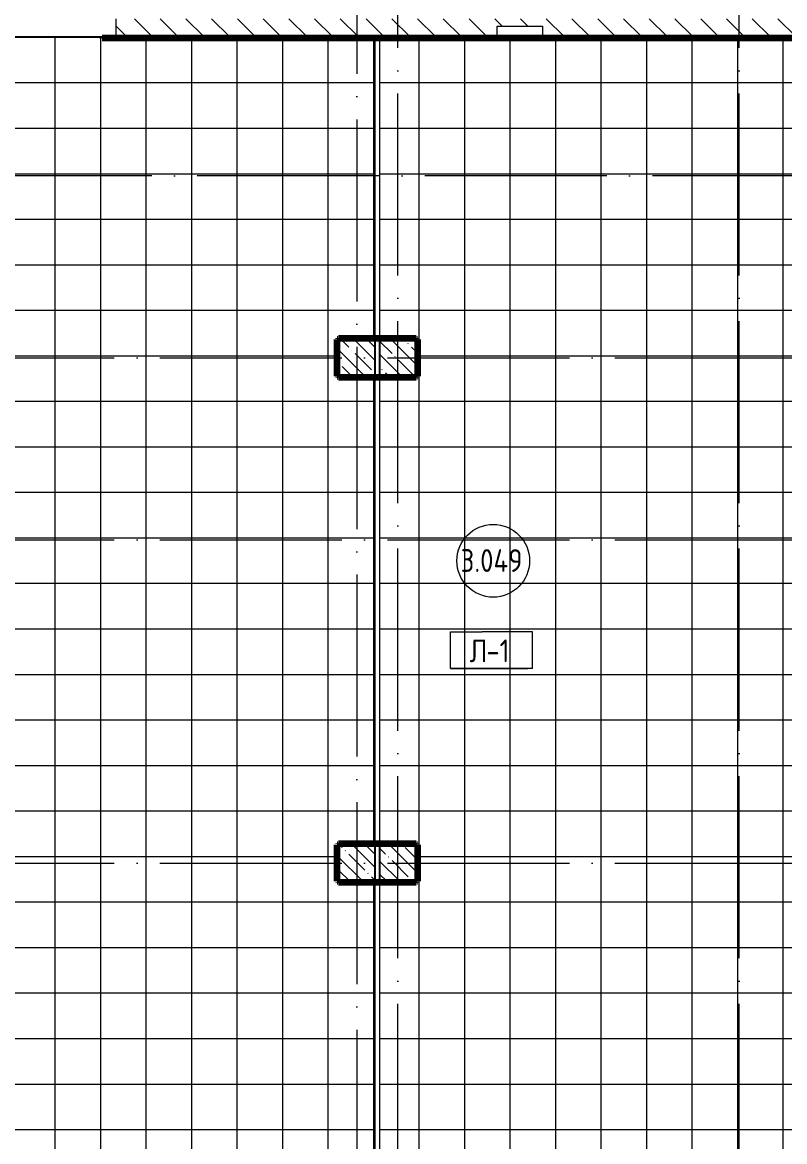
# Model space of a CAD drawing. Header units: millimetres. Extents: x 97 to 215964, y -4577 to 60645.
# Drawn here: x 168723 to 177098, y 36915 to 49210 of the extents above; entities that cross this region are included whole.
import ezdxf

# ---------------------------------------------------------------- set-up
doc = ezdxf.new("R2010")
doc.units = ezdxf.units.MM
doc.linetypes.add('ADSK_Линия сетки', pattern=[2500, 2000, -250, 0, -250])
for name, color, linetype, lineweight in [('A-AREA-____-IDEN', 2, 'Continuous', 20), ('A-FLOR-____-IDEN', 11, 'Continuous', 20), ('A-FLOR-____-OTLN', 192, 'Continuous', 9), ('A-FLOR-____-PATT', 8, 'Continuous', 9), ('A-GENM-____-MCUT', 13, 'Continuous', 9), ('A-GENM-____-OTLN', 13, 'Continuous', 9), ('A-WALL-____-MCUT', 113, 'Continuous', 9), ('A-WALL-____-PATT', 111, 'Continuous', 9), ('I-WALL-____-OTLN', 2, 'Continuous', 9), ('S-COLS-____-MCUT', 52, 'Continuous', 9), ('S-COLS-____-OTLN', 52, 'Continuous', 9), ('S-GRID-____-OTLN', 1, 'Continuous', 9)]:
    doc.layers.add(name, color=color, linetype=linetype, lineweight=lineweight)
doc.styles.add('GOST Common', font='GOST_Common.ttf', dxfattribs={"width": 0.9, "height": 250})

# ---------------------------------------------------------------- blocks, each defined once
blk = doc.blocks.new('BSC_Колонна _Прямоугольная - 400x400-V65-О_АИ_ПП_8_400_Целиком')
at = {"layer": 'S-COLS-____-OTLN', "lineweight": 5}
h = blk.add_hatch(dxfattribs=at)
h.set_pattern_fill('FP_75', color=256, style=0, pattern_type=2)
h.set_pattern_definition([(135, (-114049.98, -39975), (-142.56192, -142.56192), []), (135, (-113907.42, -39975), (-142.56192, -142.56192), [252.016, -50.403, 3.353, -47.05])])
h.paths.add_polyline_path([(-200, -200), (200, -200), (200, 200), (-200, 200)])
at = {"layer": 'S-COLS-____-MCUT', "color": 130, "lineweight": 25}
for p, q in [((200, 200), (-200, 200)), ((-200, 200), (-200, -200)), ((200, -200), (200, 200)), ((-200, -200), (200, -200))]:
    blk.add_line(p, q, dxfattribs=at)
blk = doc.blocks.new('BSC_Колонна _Прямоугольная - 400x400-V66-О_АИ_ПП_8_400_Целиком')
at = {"layer": 'S-COLS-____-OTLN', "lineweight": 5}
h = blk.add_hatch(dxfattribs=at)
h.set_pattern_fill('FP_76', color=256, style=0, pattern_type=2)
h.set_pattern_definition([(135, (-114049.98, -45525), (-142.56192, -142.56192), []), (135, (-113907.42, -45525), (-142.56192, -142.56192), [252.016, -50.403, 3.353, -47.05])])
h.paths.add_polyline_path([(-200, -200), (200, -200), (200, 200), (-200, 200)])
at = {"layer": 'S-COLS-____-MCUT', "color": 130, "lineweight": 25}
for p, q in [((200, 200), (-200, 200)), ((-200, 200), (-200, -200)), ((200, -200), (200, 200)), ((-200, -200), (200, -200))]:
    blk.add_line(p, q, dxfattribs=at)
blk = doc.blocks.new('BSC_Колонна _Прямоугольная - 400x400-V115-О_АИ_ПП_8_400_Целиком')
at = {"layer": 'S-COLS-____-OTLN', "lineweight": 5}
h = blk.add_hatch(dxfattribs=at)
h.set_pattern_fill('FP_126', color=256, style=0, pattern_type=2)
h.set_pattern_definition([(135, (-113600, -39975), (-142.56192, -142.56192), []), (135, (-113457.44, -39975), (-142.56192, -142.56192), [252.016, -50.403, 3.353, -47.05])])
h.paths.add_polyline_path([(-200, -200), (200, -200), (200, 200), (-200, 200)])
at = {"layer": 'S-COLS-____-MCUT', "color": 130, "lineweight": 25}
for p, q in [((200, 200), (-200, 200)), ((-200, 200), (-200, -200)), ((200, -200), (200, 200)), ((-200, -200), (200, -200))]:
    blk.add_line(p, q, dxfattribs=at)
blk = doc.blocks.new('BSC_Колонна _Прямоугольная - 400x400-V116-О_АИ_ПП_8_400_Целиком')
at = {"layer": 'S-COLS-____-OTLN', "lineweight": 5}
h = blk.add_hatch(dxfattribs=at)
h.set_pattern_fill('FP_127', color=256, style=0, pattern_type=2)
h.set_pattern_definition([(135, (-113600, -45525), (-142.56192, -142.56192), []), (135, (-113457.44, -45525), (-142.56192, -142.56192), [252.016, -50.403, 3.353, -47.05])])
h.paths.add_polyline_path([(-200, -200), (200, -200), (200, 200), (-200, 200)])
at = {"layer": 'S-COLS-____-MCUT', "color": 130, "lineweight": 25}
for p, q in [((200, 200), (-200, 200)), ((-200, 200), (-200, -200)), ((200, -200), (200, 200)), ((-200, -200), (200, -200))]:
    blk.add_line(p, q, dxfattribs=at)
blk = doc.blocks.new('ASML_АР_Отделка Люка - ВО Отделка люков_Грунтовка 0_Шпатлевка 0_Окраска 0_0-42722003-О_АИ_ПП_8_400_Целиком')
at = {"layer": 'A-GENM-____-MCUT', "color": 130, "lineweight": 25}
for p, q in [((250, 3), (-250, 3)), ((-250, 3), (-250, 0)), ((250, 0), (250, 3)), ((-250, 0), (250, 0))]:
    blk.add_line(p, q, dxfattribs=at)
blk = doc.blocks.new('0083_СОШ675_АР_R22_rvt-1-О_АИ_ПП_8_400_Целиком')
at = {"layer": 'A-WALL-____-PATT', "lineweight": 5}
h = blk.add_hatch(dxfattribs=at)
h.set_pattern_fill('FP_10', color=10, style=0, pattern_type=2)
h.set_pattern_definition([(135, (0, 0), (-141.42136, -141.42136), [])])
h.paths.add_polyline_path([(129370, 49050), (129370, 49250), (126500, 49250), (126500, 49050), (127769, 49050)])
h.paths.add_polyline_path([(125400, 49050), (125400, 49250), (110950, 49250), (110950, 49050), (115140, 49050), (115140, 49170), (115640, 49170), (115640, 49050), (125254, 49050)])
h.paths.add_polyline_path([(109100, 49050), (109450, 49050), (109450, 49250), (109100, 49250)])
at = {"layer": 'A-WALL-____-MCUT', "color": 50, "lineweight": 13}
for p, q in [((110950, 49250), (110950, 49050)), ((115140, 49060), (115140, 49170)), ((115140, 49170), (115640, 49170)), ((115640, 49170), (115640, 49060)), ((110950, 49050), (115140, 49050)), ((115140, 49050), (115140, 49057)), ((115640, 49057), (115640, 49050)), ((115640, 49050), (125400, 49050))]:
    blk.add_line(p, q, dxfattribs=at)
at = {"layer": 'A-GENM-____-OTLN', "color": 90, "lineweight": 9, "rotation": 180}
blk.add_blockref('ASML_АР_Отделка Люка - ВО Отделка люков_Грунтовка 0_Шпатлевка 0_Окраска 0_0-42722003-О_АИ_ПП_8_400_Целиком', (115390, 49060), dxfattribs=at)
at = {"layer": 'S-COLS-____-OTLN', "color": 90, "lineweight": 9}
for name, p in [('BSC_Колонна _Прямоугольная - 400x400-V116-О_АИ_ПП_8_400_Целиком', (113600, 45525)), ('BSC_Колонна _Прямоугольная - 400x400-V66-О_АИ_ПП_8_400_Целиком', (114050, 45525)), ('BSC_Колонна _Прямоугольная - 400x400-V115-О_АИ_ПП_8_400_Целиком', (113600, 39975)), ('BSC_Колонна _Прямоугольная - 400x400-V65-О_АИ_ПП_8_400_Целиком', (114050, 39975))]:
    blk.add_blockref(name, p, dxfattribs=at)
blk = doc.blocks.new('ADSK_Марка_Перекрытие - Типоразмер_ADSK_Марка-158127-О_АИ_ПП_8_400_Целиком')
at = {"layer": 'A-FLOR-____-IDEN'}
for p, q in [((-4.5, 4), (-1, 4)), ((-4.5, 0), (-4.5, 4)), ((4.5, 4), (-1, 4)), ((4.5, 0), (4.5, 4)), ((4.5, 0), (-4.5, 0)), ((-4.5, 0), (4, 0))]:
    blk.add_line(p, q, dxfattribs=at)
blk = doc.blocks.new('ADSK_Марка_Помещение_ОдноЗначение - Номер-159740-О_АИ_ПП_8_400_Целиком')
at = {"layer": 'A-AREA-____-IDEN'}
blk.add_circle((0, 0), 4, dxfattribs=at)

msp = doc.modelspace()

# ---------------------------------------------------------------- hatches: boundary and pattern name
at = {"layer": 'A-FLOR-____-PATT'}
h = msp.add_hatch(dxfattribs=at)
h.set_pattern_fill('FP_186', color=256, style=0, pattern_type=2)
h.set_pattern_definition([(0, (181582.87, 40547.53), (0, 500), []), (90, (181582.87, 40547.53), (-500, 3e-14), [])])
h.paths.add_polyline_path([(171897.88841, 35975), (171897.88841, 35990), (172597.865903, 35990), (172597.865903, 39759.999414), (172197.887824, 39759.999414), (172197.887824, 39764.999414), (172187.887824, 39764.999414), (172187.887824, 39774.999414), (172182.887824, 39774.999414), (172182.887824, 40175), (172187.887824, 40175), (172187.887824, 40185), (172197.887824, 40185), (172197.887824, 40190), (172597.865903, 40190), (172597.865903, 45309.999414), (172197.887824, 45309.999414), (172197.865903, 45314.999414), (172187.887824, 45314.999414), (172187.887824, 45324.999414), (172182.887824, 45325), (172182.887824, 45725), (172187.887824, 45725), (172187.887824, 45735), (172197.887824, 45735), (172197.887824, 45740), (172597.865903, 45740), (172597.865903, 49035.000586), (169597.933672, 49035.000586), (169597.933672, 49050.000586), (168497.933672, 49050.000586), (168497.933672, 49035.000586), (167912.887824, 49035.000586), (167912.887824, 39765), (167907.887824, 39765), (167907.879725, 39760), (167882.888672, 39760), (167882.888672, 39615), (167667.866751, 39614.982463), (167667.888672, 36915), (167882.888672, 36914.011716), (167882.888672, 36830), (169387.88841, 36830), (169387.88841, 36825), (169397.88841, 36825), (169397.88841, 36815), (169402.88841, 36814.900662), (169402.88841, 35990), (169797.88841, 35990), (169797.88841, 35975), (171474.043715, 35975)])
h.paths.add_polyline_path([(176397.887824, 35975), (176397.887824, 35990), (177182.887824, 35990), (177182.887824, 36424.940333), (177187.887824, 36424.940333), (177187.887824, 36434.940333), (177197.887824, 36434.940333), (177197.887824, 36439.940333), (177482.865903, 36439.940333), (177482.865903, 45324.968528), (177487.865903, 45325.867366), (177487.865903, 45334.968424), (177497.865903, 45334.968424), (177497.865903, 45339.968424), (194907.865903, 45340.359921), (194907.865903, 45502.5), (194912.865903, 45502.5), (194912.865903, 45512.5), (194922.865903, 45512.5), (194922.865903, 45517.5), (195282.887824, 45517.5), (195282.887824, 45854.999414), (195497.865903, 45854.999414), (195497.865903, 48054.999414), (195282.887824, 48054.999414), (195282.887824, 48602.500586), (195277.887824, 48602.500586), (195277.887824, 49030.000586), (194827.887824, 49030.000586), (194827.887824, 49035.000586), (194797.865903, 49035.000586), (194797.865903, 49050.000586), (193747.865903, 49050.000586), (193747.865903, 49035.000586), (192992.888824, 49035.000586), (192992.888824, 49050.000586), (191892.888824, 49050.000586), (191892.888824, 49035.000586), (191297.888824, 49035.000586), (191297.888824, 49040.000586), (191287.888824, 49040.000586), (191287.888824, 49050.000586), (191282.888824, 49050.000586), (191282.888824, 52435.002606), (190157.887824, 52435.002606), (190157.887824, 52450.002606), (189057.887824, 52450.002606), (189057.887824, 52435.002606), (188182.867075, 52435.002606), (188182.867075, 49050.000586), (188177.867075, 49050.000586), (188177.867075, 49040.000586), (188167.867075, 49040.000586), (188167.800648, 49035.000586), (185297.88761, 49035.000586), (185297.88761, 49050.000586), (184197.88761, 49050.000586), (184197.88761, 49035.000586), (172647.843981, 49035.000586), (172647.865903, 45740), (173047.865903, 45740), (173047.865903, 45735), (173057.865903, 45735), (173057.865903, 45725), (173062.865903, 45725), (173062.865903, 45324.999414), (173057.865903, 45324.999414), (173057.865903, 45314.999414), (173047.865903, 45314.999414), (173047.843981, 45309.999414), (172647.843981, 45309.999414), (172647.865903, 40190), (173047.865903, 40190), (173047.865903, 40185), (173057.865903, 40185), (173057.865903, 40175), (173062.865903, 40175), (173062.865903, 39774.999414), (173057.865903, 39774.999414), (173057.865903, 39764.999414), (173047.865903, 39764.999414), (173047.865903, 39759.999414), (172647.843981, 39759.999414), (172647.865903, 35990), (175297.887824, 35990), (175297.887824, 35975)])
at = {"layer": 'A-WALL-____-PATT'}
h = msp.add_hatch(color=7, dxfattribs=at)
h.paths.add_polyline_path([(188177.867075, 49040.000586), (188177.867075, 49050.000586), (185297.88761, 49050.000586), (185297.88761, 49040.000586), (186567.1621, 49040.000586)])
h.paths.add_polyline_path([(184051.642369, 49040.000586), (184197.88761, 49040.000586), (184197.88761, 49050.000586), (169597.933672, 49050.000586), (169597.933672, 49040.000586), (181536.122638, 49040.000586)])
h.paths.add_polyline_path([(167907.887824, 49040.000586), (168497.933672, 49040.000586), (168497.933672, 49050.000586), (167907.887824, 49050.000586)])
for points in [[(172187.887824, 45725), (173047.865903, 45725), (173047.865903, 45735), (172187.887824, 45735)], [(172197.887824, 45314.999414), (172197.887824, 45725), (172187.887824, 45725), (172187.887824, 45314.999414)], [(173057.865903, 45324.999414), (173057.865903, 45735), (173047.865903, 45735), (173047.865903, 45324.999414)], [(173057.865903, 45314.999414), (173057.865903, 45324.999414), (172197.887824, 45324.999414), (172197.887824, 45314.999414), (173047.865903, 45314.999414)], [(172187.887824, 40175), (173047.865903, 40175), (173047.865903, 40185), (172187.887824, 40185)], [(172197.887824, 39764.999414), (172197.887824, 40175), (172187.887824, 40175), (172187.887824, 39764.999414)], [(173057.865903, 39774.999414), (173057.865903, 40185), (173047.865903, 40185), (173047.865903, 39774.999414)], [(173057.865903, 39764.999414), (173057.865903, 39774.999414), (172197.887824, 39774.999414), (172197.887824, 39764.999414), (173047.865903, 39764.999414)]]:
    msp.add_hatch(color=7, dxfattribs=at).paths.add_polyline_path(points)

# ---------------------------------------------------------------- linework, layer by layer
at = {"layer": 'A-FLOR-____-OTLN'}
for p, q in [((169597.933672, 49050.000586), (168497.933672, 49050.000586)), ((172597.865903, 45740), (172597.865903, 49035.000586)), ((172647.843981, 49035.000586), (172647.843981, 45740)), ((172597.865903, 40190), (172597.865903, 45309.999414)), ((172647.843981, 45309.999414), (172647.843981, 40190)), ((172597.865903, 35990), (172597.865903, 39759.999414)), ((172647.843981, 39759.999414), (172647.843981, 35990))]:
    msp.add_line(p, q, dxfattribs=at)
at = {"layer": 'A-WALL-____-MCUT', "color": 7}
for p, q in [((184197.88761, 49050.000586), (169597.933672, 49050.000586)), ((169597.933672, 49050.000586), (169597.933672, 49040.000586)), ((169597.933672, 49040.000586), (184197.88761, 49040.000586)), ((173057.865903, 45735), (172187.887824, 45735)), ((172187.887824, 45735), (172187.887824, 45314.999414)), ((172597.887824, 45725), (172647.865903, 45725)), ((173057.865903, 45314.999414), (173057.865903, 45735)), ((172187.887824, 45314.999414), (173057.865903, 45314.999414)), ((172647.865903, 45324.999414), (172597.887824, 45324.999414)), ((173057.865903, 40185), (172187.887824, 40185)), ((172187.887824, 40185), (172187.887824, 39764.999414)), ((172597.887824, 40175), (172647.865903, 40175)), ((173057.865903, 39764.999414), (173057.865903, 40185)), ((172187.887824, 39764.999414), (173057.865903, 39764.999414)), ((172647.865903, 39774.999414), (172597.887824, 39774.999414))]:
    msp.add_line(p, q, dxfattribs=at)
at = {"layer": 'I-WALL-____-OTLN', "color": 5, "lineweight": 90}
for p, q in [((169597.933672, 49040.000586), (169597.933672, 49035.000586)), ((184197.88761, 49035.000586), (169597.933672, 49035.000586)), ((172197.887824, 45740), (173047.865903, 45740)), ((172197.887824, 45740), (172197.887824, 45735)), ((173047.865903, 45735), (173047.865903, 45740)), ((172182.887824, 45324.999414), (172182.887824, 45725)), ((172187.887824, 45725), (172182.887824, 45725)), ((173062.865903, 45725), (173057.865903, 45725)), ((173062.865903, 45725), (173062.865903, 45324.999414)), ((172182.887824, 45324.999414), (172187.887824, 45324.999414)), ((172197.887824, 45314.999414), (172197.887824, 45309.999414)), ((173047.865903, 45309.999414), (172197.887824, 45309.999414)), ((173047.865903, 45309.999414), (173047.865903, 45314.999414)), ((173057.865903, 45324.999414), (173062.865903, 45324.999414)), ((172182.887824, 39774.999414), (172182.887824, 40175)), ((172187.887824, 40175), (172182.887824, 40175)), ((172197.887824, 40190), (173047.865903, 40190)), ((172197.887824, 40190), (172197.887824, 40185)), ((173047.865903, 40185), (173047.865903, 40190)), ((173062.865903, 40175), (173057.865903, 40175)), ((173062.865903, 40175), (173062.865903, 39774.999414)), ((172182.887824, 39774.999414), (172187.887824, 39774.999414)), ((172197.887824, 39764.999414), (172197.887824, 39759.999414)), ((173047.865903, 39759.999414), (172197.887824, 39759.999414)), ((173047.865903, 39759.999414), (173047.865903, 39764.999414)), ((173057.865903, 39774.999414), (173062.865903, 39774.999414))]:
    msp.add_line(p, q, dxfattribs=at)
at = {"layer": 'S-GRID-____-OTLN', "linetype": 'ADSK_Линия сетки'}
for p, q in [((172397.88841, 60644.999414), (172397.88841, -2302.657751)), ((172847.88841, -3572.657751), (172847.88841, 60644.999414)), ((176597.88841, -3572.657751), (176597.88841, 60644.999414)), ((215146.441901, 47525.060253), (158117.887824, 47525.060253)), ((55228.336609, 45525.000586), (215146.441901, 45525.000586)), ((55228.336609, 43525.000586), (215146.441901, 43525.000586)), ((55228.336609, 39975.000586), (215146.441901, 39975.000586))]:
    msp.add_line(p, q, dxfattribs=at)

# ---------------------------------------------------------------- block references
at = {"color": 250, "lineweight": 5}
msp.add_blockref('0083_СОШ675_АР_R22_rvt-1-О_АИ_ПП_8_400_Целиком', (58797.887824, 0), dxfattribs=at)
at = {"layer": 'A-AREA-____-IDEN', "xscale": 99.99999999999993, "yscale": 99.99999999999993, "zscale": 99.99999999999993}
msp.add_blockref('ADSK_Марка_Помещение_ОдноЗначение - Номер-159740-О_АИ_ПП_8_400_Целиком', (173896.197061, 43295.610275), dxfattribs=at)
at = {"layer": 'A-FLOR-____-IDEN', "xscale": 99.99999999999993, "yscale": 99.99999999999993, "zscale": 99.99999999999993}
msp.add_blockref('ADSK_Марка_Перекрытие - Типоразмер_ADSK_Марка-158127-О_АИ_ПП_8_400_Целиком', (173875.878997, 42113.301127), dxfattribs=at)

# ---------------------------------------------------------------- texts
at = {"layer": 'A-AREA-____-IDEN', "lineweight": 9, "insert": (173537.989803, 43423.335347), "char_height": 250, "width": 880.252875, "attachment_point": 1, "style": 'GOST Common'}
msp.add_mtext('3.049', dxfattribs=at)
at = {"layer": 'A-FLOR-____-IDEN', "lineweight": 9, "char_height": 250, "attachment_point": 1, "style": 'GOST Common'}
for s, insert, width in [('\\fGOST Common|b0|i0|c204|p34|;\\W.9;Л', (173636.198151, 42431.138701), 223.6708125), ('-1', (173820.745026, 42431.138701), 331.898625)]:
    msp.add_mtext(s, dxfattribs=dict(at, insert=insert, width=width))

doc.saveas('drawing.dxf')
